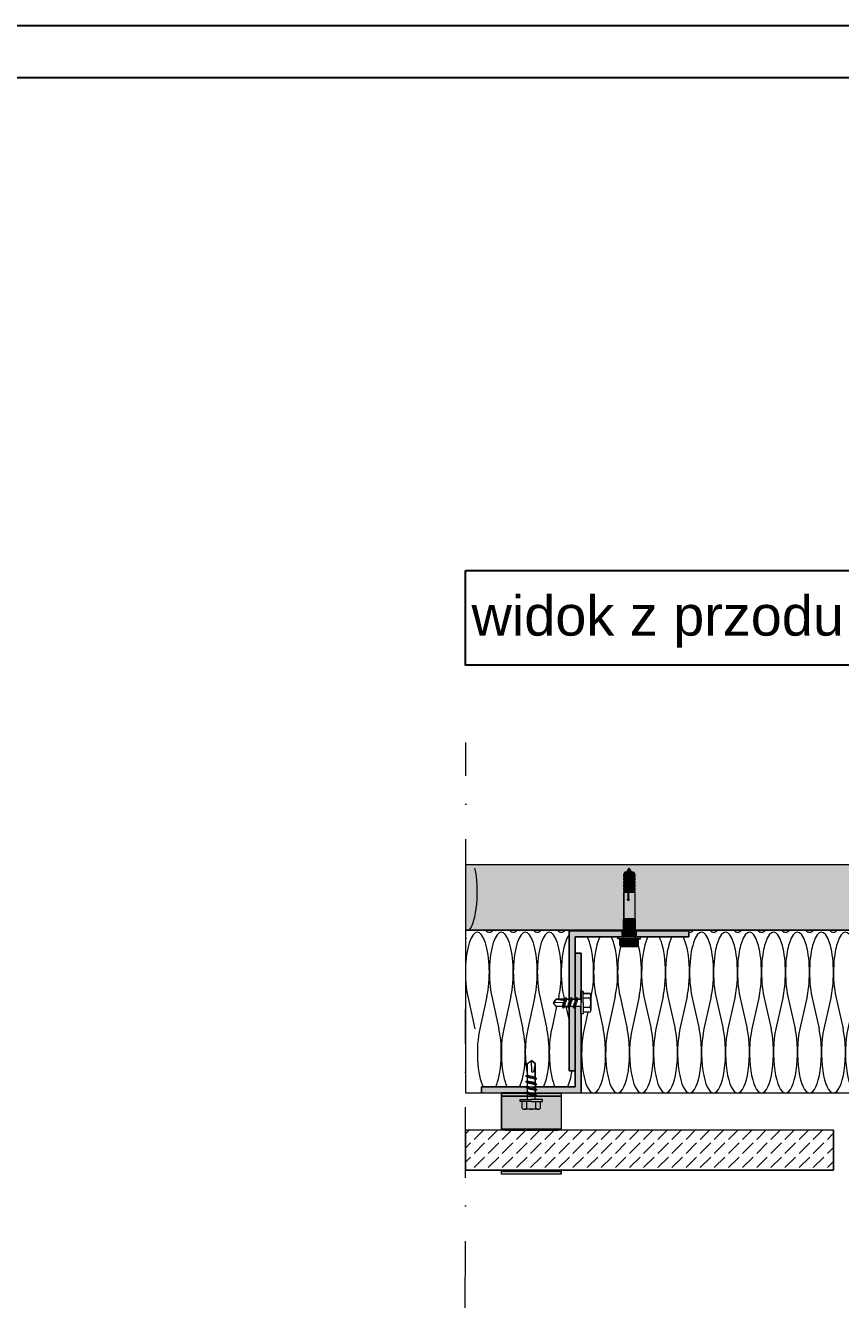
# Model space of a CAD drawing. Extents: x -106823 to -42801, y 48734 to 74234.
# Drawn here: x -74723 to -70645, y 67859 to 74234 of the extents above; entities that cross this region are included whole.
import ezdxf

# ---------------------------------------------------------------- set-up
doc = ezdxf.new("R2010")
doc.units = 0
doc.header["$MEASUREMENT"] = 0
doc.linetypes.add('Dot & Dashed', pattern=[670.277762, 352.777767, -176.388884, 0, -141.111112])
for name, color, linetype, lineweight, true_color in [('2D - Ogólne_Pen_No__2', 7, 'Continuous', 15, 0x7f7f7f), ('2D Drafting - General_Pen_No__102', 7, 'Continuous', 13, 0xcccccc), ('2D Drafting - General_Pen_No__141', 7, 'Continuous', 0, 0xe8e8e8), ('2D Drafting - General_Pen_No__2', 7, 'Continuous', 15, 0x7f7f7f), ('2D Drafting - General_Pen_No__5', 7, 'Continuous', 25, 0x40a5ff), ('2D Drafting - General_Pen_No__61', 7, 'Continuous', 20, 0x6a6a6a), ('2D Drafting - General_Pen_No__81', 7, 'Continuous', 20, 0x6a6a6a), ('Annotation - Text_Pen_No__5', 7, 'Continuous', 25, 0x40a5ff)]:
    doc.layers.add(name, color=color, linetype=linetype, lineweight=lineweight, true_color=true_color)
doc.layers.add('2D Drafting - General_Pen_No__1', color=7, linetype='Continuous', lineweight=13)
doc.layers.add('2D Drafting - General_Pen_No__121', color=255, linetype='Continuous', lineweight=0)
doc.styles.add('GENERATED_STYLE_2', font='arial.ttf')

# ---------------------------------------------------------------- blocks, each defined once
blk = doc.blocks.new('*X50')
at = {"layer": '2D Drafting - General_Pen_No__61', "linetype": 'Continuous'}
for p, q in [((-72509.9, 69374.7), (-72473.9, 69213.9)), ((-72413.9, 69374.7), (-72449.9, 69213.9)), ((-72389.9, 69374.7), (-72353.9, 69213.9)), ((-72293.9, 69374.7), (-72329.9, 69213.9)), ((-72269.9, 69374.7), (-72233.9, 69213.9)), ((-72173.9, 69374.7), (-72209.9, 69213.9)), ((-72149.9, 69374.7), (-72113.9, 69213.9)), ((-72053.9, 69374.7), (-72056.7, 69362.3)), ((-72029.9, 69374.7), (-72027.2, 69362.3)), ((-72065.1, 69325), (-72089.9, 69213.9)), ((-72018.8, 69325), (-72003.2, 69255.3))]:
    blk.add_line(p, q, dxfattribs=at)
for centre, start_param, end_param in [((-72521.9, 69897.3), 0.321071, 2.214297), ((-72461.9, 69495.3), 0.927295, 5.35589), ((-72401.9, 69897.3), 5.962115, 6.283185), ((-72341.9, 69495.3), 0.927295, 5.35589), ((-72401.9, 69897.3), 0, 0.321071), ((-72281.9, 69897.3), 5.962115, 6.283185), ((-72221.9, 69495.3), 0.927295, 5.35589), ((-72281.9, 69897.3), 0, 0.321071), ((-72161.9, 69897.3), 5.962115, 6.283185), ((-72101.9, 69495.3), 0.927295, 5.35589), ((-72161.9, 69897.3), 0, 0.321071), ((-72041.9, 69897.3), 5.962115, 6.283185), ((-71981.9, 69495.3), 3.504066, 5.35589), ((-72041.9, 69897.3), 0, 0.321071), ((-71921.9, 69897.3), 5.962115, 6.023139), ((-71921.9, 69897.3), 0.260046, 0.321071), ((-71801.9, 69897.3), 5.962115, 6.023139), ((-71801.9, 69897.3), 0.260046, 0.321071), ((-72401.9, 69093.3), 4.068888, 5.729793), ((-72401.9, 69093.3), 0.553393, 2.214297), ((-72281.9, 69093.3), 4.068888, 5.729793), ((-72281.9, 69093.3), 0.553393, 2.214297), ((-72161.9, 69093.3), 4.068888, 5.305212), ((-72161.9, 69093.3), 0.553393, 2.214297), ((-72041.9, 69093.3), 4.068888, 5.729793), ((-72041.9, 69093.3), 0.553393, 1.104937), ((-71921.9, 69093.3), 5.178248, 5.305032)]:
    blk.add_ellipse(centre, major_axis=(0, -201), ratio=0.298507, start_param=start_param, end_param=end_param, dxfattribs=at)
blk = doc.blocks.new('Fill_25')
at = {"layer": '2D Drafting - General_Pen_No__2', "linetype": 'Continuous'}
for p, q in [((-72521.9, 69706.6), (-72521.9, 68892.3)), ((-71728.1, 69706.6), (-72521.9, 69706.6)), ((-72003.2, 69692.3), (-72003.2, 69703.1)), ((-72003.2, 69703.1), (-71723.7, 69703.1)), ((-72003.2, 69362.3), (-72003.2, 69692.3)), ((-71723.7, 69703.1), (-71728.1, 69706.6)), ((-72081, 69343.7), (-72067, 69362.3)), ((-72067, 69362.3), (-72026.3, 69362.3)), ((-72026.3, 69362.3), (-72018.1, 69370.5)), ((-72018.1, 69370.5), (-72015.9, 69362.3)), ((-72015.9, 69362.3), (-72003.2, 69362.3)), ((-72067, 69325), (-72081, 69343.7)), ((-72036.3, 69325), (-72067, 69325)), ((-72032.5, 69316.8), (-72036.3, 69325)), ((-72025.9, 69325), (-72032.5, 69316.8)), ((-72008.5, 69325), (-72025.9, 69325)), ((-72004.7, 69316.8), (-72008.5, 69325)), ((-72003.2, 69318.6), (-72004.7, 69316.8)), ((-72003.2, 69003), (-72003.2, 69318.6)), ((-72210.3, 69040.2), (-72191.7, 69054.1)), ((-72191.7, 69054.1), (-72173.1, 69040.2)), ((-72218.5, 68977.8), (-72210.3, 68981.6)), ((-72210.3, 68971.2), (-72218.5, 68977.8)), ((-72210.3, 68981.6), (-72210.3, 69040.2)), ((-72173.1, 69040.2), (-72173.1, 68971.6)), ((-71971.7, 69003), (-72003.2, 69003)), ((-71971.7, 68922.3), (-71971.7, 69003)), ((-72441.7, 68892.3), (-72441.7, 68922.3)), ((-72441.7, 68922.3), (-72218.2, 68922.3)), ((-72218.5, 68950), (-72210.3, 68953.8)), ((-72210.3, 68943.4), (-72218.5, 68950)), ((-72218.2, 68922.3), (-72210.3, 68926)), ((-72210.3, 68953.8), (-72210.3, 68971.2)), ((-72210.3, 68926), (-72210.3, 68943.4)), ((-72173.1, 68971.6), (-72164.9, 68963.4)), ((-72164.9, 68963.4), (-72173.1, 68961.2)), ((-72173.1, 68961.2), (-72173.1, 68943.8)), ((-72173.1, 68943.8), (-72164.9, 68935.6)), ((-72164.9, 68935.6), (-72173.1, 68933.4)), ((-72173.1, 68933.4), (-72173.1, 68922.3)), ((-72173.1, 68922.3), (-71971.7, 68922.3)), ((-72521.9, 68892.3), (-72441.7, 68892.3))]:
    blk.add_line(p, q, dxfattribs=at)
at = {"layer": '2D Drafting - General_Pen_No__61', "linetype": 'Continuous'}
blk.add_blockref('*X50', (0, 0), dxfattribs=at)
blk = doc.blocks.new('Fill_26')
at = {"layer": '2D Drafting - General_Pen_No__1', "linetype": 'Continuous'}
for p, q in [((-72341.7, 68892.3), (-72341.7, 68891.5)), ((-72216.1, 68892.3), (-72341.7, 68892.3)), ((-72341.7, 68891.5), (-72215, 68891.5)), ((-72215, 68891.5), (-72216.1, 68892.3))]:
    blk.add_line(p, q, dxfattribs=at)
blk = doc.blocks.new('*X54')
at = {"layer": '2D Drafting - General_Pen_No__61', "linetype": 'Continuous'}
for p, q in [((-71892.1, 69374.7), (-71893.3, 69369.3)), ((-71868.1, 69374.7), (-71832.1, 69213.9)), ((-71772.1, 69374.7), (-71808.1, 69213.9)), ((-71748.1, 69374.7), (-71712.1, 69213.9)), ((-71652.1, 69374.7), (-71688.1, 69213.9)), ((-71628.1, 69374.7), (-71592.1, 69213.9)), ((-71532.1, 69374.7), (-71568.1, 69213.9)), ((-71508.1, 69374.7), (-71472.1, 69213.9)), ((-71412.1, 69374.7), (-71448.1, 69213.9)), ((-71388.1, 69374.7), (-71352.1, 69213.9)), ((-71292.1, 69374.7), (-71328.1, 69213.9)), ((-71268.1, 69374.7), (-71232.1, 69213.9)), ((-71172.1, 69374.7), (-71208.1, 69213.9)), ((-71148.1, 69374.7), (-71112.1, 69213.9)), ((-71052.1, 69374.7), (-71088.1, 69213.9)), ((-71028.1, 69374.7), (-70992.1, 69213.9)), ((-70932.1, 69374.7), (-70968.1, 69213.9)), ((-70908.1, 69374.7), (-70872.1, 69213.9)), ((-70812.1, 69374.7), (-70848.1, 69213.9)), ((-70788.1, 69374.7), (-70752.1, 69213.9)), ((-70692.1, 69374.7), (-70728.1, 69213.9)), ((-70668.1, 69374.7), (-70632.1, 69213.9)), ((-70572.1, 69374.7), (-70608.1, 69213.9)), ((-70548.1, 69374.7), (-70512.1, 69213.9)), ((-70452.1, 69374.7), (-70488.1, 69213.9)), ((-70428.1, 69374.7), (-70392.1, 69213.9)), ((-70332.1, 69374.7), (-70368.1, 69213.9)), ((-70308.1, 69374.7), (-70272.1, 69213.9)), ((-70212.1, 69374.7), (-70248.1, 69213.9)), ((-70188.1, 69374.7), (-70152.1, 69213.9)), ((-70092.1, 69374.7), (-70128.1, 69213.9)), ((-70068.1, 69374.7), (-70032.1, 69213.9)), ((-69972.1, 69374.7), (-70008.1, 69213.9)), ((-69948.1, 69374.7), (-69912.1, 69213.9)), ((-69852.1, 69374.7), (-69888.1, 69213.9)), ((-69828.1, 69374.7), (-69792.1, 69213.9)), ((-69732.1, 69374.7), (-69768.1, 69213.9)), ((-69708.1, 69374.7), (-69672.1, 69213.9)), ((-69612.1, 69374.7), (-69648.1, 69213.9)), ((-69588.1, 69374.7), (-69552.1, 69213.9)), ((-69492.1, 69374.7), (-69528.1, 69213.9)), ((-69468.1, 69374.7), (-69432.1, 69213.9)), ((-71909.4, 69297.4), (-71928.1, 69213.9)), ((-69391.6, 69287.7), (-69408.1, 69213.9))]:
    blk.add_line(p, q, dxfattribs=at)
for centre, start_param, end_param in [((-71340.1, 69495.3), 4.068888, 8.497483), ((-71400.1, 69897.3), 3.090115, 3.141593), ((-71400.1, 69897.3), 3.141593, 3.462663), ((-71280.1, 69897.3), 2.820522, 3.141593), ((-71220.1, 69495.3), 4.068888, 8.497483), ((-71280.1, 69897.3), 3.141593, 3.462663), ((-71160.1, 69897.3), 2.820522, 3.141593), ((-71100.1, 69495.3), 4.068888, 8.497483), ((-71160.1, 69897.3), 3.141593, 3.462663), ((-71040.1, 69897.3), 2.820522, 3.141593), ((-70980.1, 69495.3), 4.068888, 8.497483), ((-71040.1, 69897.3), 3.141593, 3.462663), ((-70920.1, 69897.3), 2.820522, 3.141593), ((-70860.1, 69495.3), 4.068888, 8.497483), ((-70920.1, 69897.3), 3.141593, 3.462663), ((-70800.1, 69897.3), 2.820522, 3.141593), ((-70740.1, 69495.3), 4.068888, 8.497483), ((-70800.1, 69897.3), 3.141593, 3.462663), ((-70680.1, 69897.3), 2.820522, 3.141593), ((-70620.1, 69495.3), 4.068888, 8.497483), ((-70680.1, 69897.3), 3.141593, 3.462663), ((-70560.1, 69897.3), 2.820522, 3.141593), ((-70500.1, 69495.3), 4.068888, 8.497483), ((-70560.1, 69897.3), 3.141593, 3.462663), ((-70440.1, 69897.3), 2.820522, 3.141593), ((-70380.1, 69495.3), 4.068888, 8.497483), ((-70440.1, 69897.3), 3.141593, 3.462663), ((-70320.1, 69897.3), 2.820522, 3.141593), ((-70260.1, 69495.3), 4.068888, 8.497483), ((-70320.1, 69897.3), 3.141593, 3.462663), ((-70200.1, 69897.3), 2.820522, 3.141593), ((-70140.1, 69495.3), 4.068888, 8.497483), ((-70200.1, 69897.3), 3.141593, 3.462663), ((-70080.1, 69897.3), 2.820522, 3.141593), ((-70020.1, 69495.3), 4.068888, 8.497483), ((-70080.1, 69897.3), 3.141593, 3.462663), ((-69960.1, 69897.3), 2.820522, 3.141593), ((-69960.1, 69897.3), 3.141593, 3.462663), ((-71940.1, 69495.3), 0.485657, 0.554284), ((-71940.1, 69495.3), 4.068888, 5.797528), ((-71820.1, 69495.3), 0.485657, 2.214297), ((-71820.1, 69495.3), 4.068888, 5.797528), ((-71700.1, 69495.3), 0.485657, 2.214297), ((-71700.1, 69495.3), 4.068888, 5.797528), ((-71580.1, 69495.3), 0.485657, 2.214297), ((-71580.1, 69495.3), 4.068888, 5.797528), ((-71460.1, 69495.3), 0.485657, 2.214297), ((-71460.1, 69495.3), 4.068888, 5.797528), ((-69900.1, 69495.3), 0.455257, 2.214297), ((-69900.1, 69495.3), 4.068888, 5.797528), ((-69780.1, 69495.3), 0.485657, 2.214297), ((-69780.1, 69495.3), 4.068888, 5.797528), ((-69660.1, 69495.3), 0.485657, 2.214297), ((-69660.1, 69495.3), 4.068888, 5.797528), ((-69540.1, 69495.3), 0.485657, 2.214297), ((-69540.1, 69495.3), 4.068888, 5.797528), ((-69420.1, 69495.3), 0.485657, 2.214297), ((-69420.1, 69495.3), 5.215995, 5.797528), ((-71880.1, 69093.3), 0.927295, 3.141593), ((-71880.1, 69093.3), 3.141593, 5.35589), ((-71760.1, 69093.3), 0.927295, 3.141593), ((-71760.1, 69093.3), 3.141593, 5.35589), ((-71640.1, 69093.3), 0.927295, 3.141593), ((-71640.1, 69093.3), 3.141593, 5.35589), ((-71520.1, 69093.3), 0.927295, 3.141593), ((-71520.1, 69093.3), 3.141593, 5.35589), ((-71400.1, 69093.3), 0.927295, 3.141593), ((-71400.1, 69093.3), 3.141593, 5.35589), ((-71280.1, 69093.3), 0.927295, 3.141593), ((-71280.1, 69093.3), 3.141593, 5.35589), ((-71160.1, 69093.3), 0.927295, 3.141593), ((-71160.1, 69093.3), 3.141593, 5.35589), ((-71040.1, 69093.3), 0.927295, 3.141593), ((-71040.1, 69093.3), 3.141593, 5.35589), ((-70920.1, 69093.3), 0.927295, 3.141593), ((-70920.1, 69093.3), 3.141593, 5.35589), ((-70800.1, 69093.3), 0.927295, 3.141593), ((-70800.1, 69093.3), 3.141593, 5.35589), ((-70680.1, 69093.3), 0.927295, 3.141593), ((-70680.1, 69093.3), 3.141593, 5.35589), ((-70560.1, 69093.3), 0.927295, 3.141593), ((-70560.1, 69093.3), 3.141593, 5.35589), ((-70440.1, 69093.3), 0.927295, 3.141593), ((-70440.1, 69093.3), 3.141593, 5.35589), ((-70320.1, 69093.3), 0.927295, 3.141593), ((-70320.1, 69093.3), 3.141593, 5.35589), ((-70200.1, 69093.3), 0.927295, 3.141593), ((-70200.1, 69093.3), 3.141593, 5.35589), ((-70080.1, 69093.3), 0.927295, 3.141593), ((-70080.1, 69093.3), 3.141593, 5.35589), ((-69960.1, 69093.3), 0.927295, 3.141593), ((-69960.1, 69093.3), 3.141593, 5.35589), ((-69840.1, 69093.3), 0.927295, 3.141593), ((-69840.1, 69093.3), 3.141593, 5.35589), ((-69720.1, 69093.3), 0.927295, 3.141593), ((-69720.1, 69093.3), 3.141593, 5.35589), ((-69600.1, 69093.3), 0.927295, 3.141593), ((-69600.1, 69093.3), 3.141593, 5.35589), ((-69480.1, 69093.3), 0.927295, 3.141593), ((-69480.1, 69093.3), 3.141593, 5.35589), ((-69360.1, 69093.3), 0.927295, 2.648145), ((-72000.1, 69093.3), 4.482385, 4.942393)]:
    blk.add_ellipse(centre, major_axis=(0, 201), ratio=0.298507, start_param=start_param, end_param=end_param, dxfattribs=at)
blk = doc.blocks.new('Fill_27')
at = {"layer": '2D Drafting - General_Pen_No__2', "linetype": 'Continuous'}
for p, q in [((-70669.1, 69706.6), (-71409.6, 69706.6)), ((-71409.6, 69706.6), (-71409, 69703.1)), ((-71409, 69703.1), (-71403.2, 69703.1)), ((-71403.2, 69703.1), (-71403.2, 69673.1)), ((-69920.6, 69706.6), (-70670.1, 69706.6)), ((-70670.1, 69706.6), (-70669.1, 69706.6)), ((-69927, 69673.1), (-69920.6, 69706.6)), ((-71971.7, 69673.1), (-71971.7, 69592.3)), ((-71839.8, 69673.1), (-71971.7, 69673.1)), ((-71720.8, 69673.1), (-71839.8, 69673.1)), ((-71685.6, 69673.1), (-71720.8, 69673.1)), ((-71575.3, 69673.1), (-71685.6, 69673.1)), ((-71403.2, 69673.1), (-71575.3, 69673.1)), ((-69732.3, 69673.1), (-69927, 69673.1)), ((-69683, 69673.1), (-69732.3, 69673.1)), ((-69571.1, 69673.1), (-69683, 69673.1)), ((-69505.1, 69673.1), (-69571.1, 69673.1)), ((-69358.5, 69673.1), (-69505.1, 69673.1)), ((-69358.5, 69592.3), (-69358.5, 69673.1)), ((-71971.7, 69592.3), (-71941.7, 69592.3)), ((-71941.7, 69592.3), (-71941.7, 69399.6)), ((-69388.5, 69399.6), (-69388.5, 69592.3)), ((-69388.5, 69592.3), (-69358.5, 69592.3)), ((-71941.7, 69399.6), (-71932.4, 69399.6)), ((-71932.4, 69399.6), (-71932.4, 69389.9)), ((-71932.4, 69389.9), (-71898.2, 69389.9)), ((-71893.3, 69378.2), (-71893.3, 69309.1)), ((-69429.9, 69297.4), (-69429.9, 69389.9)), ((-69429.9, 69389.9), (-69395.7, 69389.9)), ((-69395.7, 69389.9), (-69395.7, 69399.6)), ((-69395.7, 69399.6), (-69388.5, 69399.6)), ((-71898.2, 69297.4), (-71932.4, 69297.4)), ((-71932.4, 69297.4), (-71932.4, 69287.7)), ((-69395.7, 69297.4), (-69429.9, 69297.4)), ((-69395.7, 69287.7), (-69395.7, 69297.4)), ((-71932.4, 69287.7), (-71941.7, 69287.7)), ((-71941.7, 69287.7), (-71941.7, 68892.3)), ((-69388.5, 69287.7), (-69395.7, 69287.7)), ((-69388.5, 68892.3), (-69388.5, 69287.7)), ((-71941.7, 68892.3), (-70670.1, 68892.3)), ((-70670.1, 68892.3), (-69388.5, 68892.3))]:
    blk.add_line(p, q, dxfattribs=at)
for centre, start, end in [((-71909.6, 69378.2), 0, 45.52195), ((-71909.6, 69309.1), 314.47805, 0)]:
    blk.add_arc(centre, 16.3, start, end, dxfattribs=at)
at = {"layer": '2D Drafting - General_Pen_No__61', "linetype": 'Continuous'}
blk.add_blockref('*X54', (0, 0), dxfattribs=at)

msp = doc.modelspace()

# ---------------------------------------------------------------- hatches: boundary and pattern name
at = {"layer": '2D Drafting - General_Pen_No__102', "linetype": 'Continuous'}
for points in [[(-72041.7, 68876.49), (-72341.7, 68876.49), (-72341.7, 68891.49), (-72041.7, 68891.49)], [(-72341.7, 68711.49), (-72341.7, 68876.49), (-72041.7, 68876.49), (-72041.7, 68711.49)], [(-72041.7, 68711.49), (-72041.7, 68706.58), (-72341.7, 68706.58), (-72341.7, 68711.49)], [(-72341.7, 68501.49), (-72341.7, 68506.58), (-72041.7, 68506.58), (-72041.7, 68501.49)], [(-72341.7, 68486.49), (-72341.7, 68501.49), (-72041.7, 68501.49), (-72041.7, 68486.49)]]:
    msp.add_hatch(color=256, dxfattribs=at).paths.add_polyline_path(points, flags=0)
at = {"layer": '2D Drafting - General_Pen_No__121', "linetype": 'Continuous'}
for points in [[(-71706.58, 69998.93), (-71713.73, 69986.55), (-71729.64, 69986.55), (-71722.49, 69998.93)], [(-71703.21, 70017.66), (-71692.4, 69998.93), (-71714.02, 69998.93)], [(-71703.62, 69998.93), (-71710.77, 69986.55), (-71713.73, 69986.55), (-71706.58, 69998.93)], [(-71680.43, 69998.93), (-71673.29, 69986.55), (-71710.77, 69986.55), (-71703.62, 69998.93)], [(-71713.73, 69976.2), (-71729.64, 69976.2), (-71729.64, 69986.55), (-71713.73, 69986.55)], [(-71726.68, 69976.2), (-71713.73, 69976.2), (-71707.98, 69968.76), (-71729.64, 69968.76), (-71726.68, 69972.5)], [(-71729.64, 69968.76), (-71707.98, 69968.76), (-71707.98, 69958.4), (-71729.64, 69958.4)], [(-71726.68, 69958.4), (-71707.98, 69958.4), (-71713.73, 69950.96), (-71729.64, 69950.96), (-71726.68, 69954.7)], [(-71729.64, 69950.96), (-71713.73, 69950.96), (-71713.73, 69940.61), (-71729.64, 69940.61)], [(-71707.98, 69933.16), (-71729.64, 69933.16), (-71726.68, 69936.91), (-71726.68, 69940.61), (-71713.73, 69940.61)], [(-71713.73, 69976.2), (-71713.73, 69986.55), (-71710.77, 69986.55), (-71710.77, 69976.2)], [(-71707.98, 69968.76), (-71713.73, 69976.2), (-71710.77, 69976.2), (-71705.03, 69968.76)], [(-71705.03, 69958.4), (-71710.77, 69950.96), (-71713.73, 69950.96), (-71707.98, 69958.4)], [(-71710.77, 69950.96), (-71710.77, 69940.61), (-71713.73, 69940.61), (-71713.73, 69950.96)], [(-71710.77, 69940.61), (-71705.03, 69933.16), (-71707.98, 69933.16), (-71713.73, 69940.61)], [(-71673.29, 69976.2), (-71710.77, 69976.2), (-71710.77, 69986.55), (-71673.29, 69986.55)], [(-71676.25, 69976.2), (-71676.25, 69972.5), (-71673.29, 69968.76), (-71705.03, 69968.76), (-71710.77, 69976.2)], [(-71676.25, 69958.4), (-71676.25, 69954.7), (-71673.29, 69950.96), (-71710.77, 69950.96), (-71705.03, 69958.4)], [(-71673.29, 69950.96), (-71673.29, 69940.61), (-71710.77, 69940.61), (-71710.77, 69950.96)], [(-71676.25, 69940.61), (-71676.25, 69936.91), (-71673.29, 69933.16), (-71705.03, 69933.16), (-71710.77, 69940.61)], [(-71707.98, 69958.4), (-71707.98, 69968.76), (-71705.03, 69968.76), (-71705.03, 69958.4)], [(-71673.29, 69968.76), (-71673.29, 69958.4), (-71705.03, 69958.4), (-71705.03, 69968.76)], [(-71729.64, 69933.16), (-71707.98, 69933.16), (-71707.98, 69922.81), (-71729.64, 69922.81)], [(-71726.68, 69922.81), (-71707.98, 69922.81), (-71713.73, 69915.37), (-71729.64, 69915.37), (-71726.68, 69919.11)], [(-71729.64, 69915.37), (-71713.73, 69915.37), (-71713.73, 69905.01), (-71729.64, 69905.01)], [(-71726.68, 69905.01), (-71713.73, 69905.01), (-71707.98, 69897.57), (-71729.64, 69897.57), (-71726.68, 69901.31)], [(-71673.29, 69763.15), (-71729.64, 69763.15), (-71729.64, 69897.57), (-71707.98, 69897.57), (-71707.98, 69864.26, 5.4750432), (-71705.03, 69864.26), (-71705.03, 69897.57), (-71673.29, 69897.57)], [(-71705.03, 69922.81), (-71710.77, 69915.37), (-71713.73, 69915.37), (-71707.98, 69922.81)], [(-71713.73, 69905.01), (-71713.73, 69915.37), (-71710.77, 69915.37), (-71710.77, 69905.01)], [(-71707.98, 69897.57), (-71713.73, 69905.01), (-71710.77, 69905.01), (-71705.03, 69897.57)], [(-71676.25, 69922.81), (-71676.25, 69919.11), (-71673.29, 69915.37), (-71710.77, 69915.37), (-71705.03, 69922.81)], [(-71673.29, 69905.01), (-71710.77, 69905.01), (-71710.77, 69915.37), (-71673.29, 69915.37)], [(-71676.25, 69905.01), (-71676.25, 69901.31), (-71673.29, 69897.57), (-71705.03, 69897.57), (-71710.77, 69905.01)], [(-71705.03, 69897.57), (-71705.03, 69864.26, -5.4750432), (-71707.98, 69864.26), (-71707.98, 69897.57)], [(-71707.98, 69922.81), (-71707.98, 69933.16), (-71705.03, 69933.16), (-71705.03, 69922.81)], [(-71673.29, 69922.81), (-71705.03, 69922.81), (-71705.03, 69933.16), (-71673.29, 69933.16)], [(-71672.04, 69761.91), (-71730.89, 69761.91), (-71729.64, 69763.15), (-71673.29, 69763.15)], [(-71672.04, 69712.16), (-71730.89, 69712.16), (-71730.89, 69761.91), (-71672.04, 69761.91)], [(-71666.73, 69706.58), (-71736.3, 69706.58), (-71736.3, 69706.75), (-71730.89, 69712.16), (-71672.14, 69712.16), (-71666.73, 69706.75)], [(-71666.63, 69673.06), (-71703.31, 69673.06), (-71736.3, 69673.06), (-71736.3, 69703.06), (-71700.38, 69703.06), (-71666.63, 69703.06)], [(-71666.63, 69703.06), (-71666.63, 69673.06), (-71703.31, 69673.06), (-71736.3, 69673.06), (-71736.3, 69703.06), (-71699.43, 69703.06)], [(-71666.73, 69703.06), (-71699.43, 69703.06), (-71723.78, 69703.06), (-71728.15, 69706.58), (-71666.73, 69706.58)], [(-71703.31, 69673.06), (-71647.39, 69673.06), (-71647.39, 69663.74), (-71703.31, 69663.74), (-71759.22, 69663.74), (-71759.22, 69673.06)], [(-71726.22, 69663.74), (-71726.22, 69629.57, -0.4195601), (-71749.52, 69629.57), (-71749.52, 69663.74)], [(-71703.31, 69625.3, 0.092424), (-71680.39, 69629.57, 0.201281), (-71668.74, 69624.68), (-71737.87, 69624.68, 0.201281), (-71726.22, 69629.57, 0.092424)], [(-71680.39, 69663.74), (-71680.39, 69629.57, -0.092424), (-71703.31, 69625.3, -0.092424), (-71726.22, 69629.57), (-71726.22, 69663.74), (-71703.31, 69663.74)], [(-71657.09, 69663.74), (-71657.09, 69629.57, -0.4195601), (-71680.39, 69629.57), (-71680.39, 69663.74)]]:
    msp.add_hatch(color=256, dxfattribs=at).paths.add_polyline_path(points, flags=0)
at = {"layer": '2D Drafting - General_Pen_No__141', "linetype": 'Continuous'}
for points in [[(-71971.7, 69673.06), (-71757.38, 69673.06), (-71738.14, 69673.06), (-71738.14, 69703.06), (-72003.21, 69703.06), (-72003.21, 69692.3), (-72003.21, 69362.29), (-71998.47, 69362.29), (-71990.27, 69370.49), (-71988.08, 69362.29), (-71971.7, 69362.29)], [(-71668.47, 69673.06), (-71403.21, 69673.06), (-71403.21, 69703.06), (-71533.21, 69703.06), (-71668.47, 69703.06)], [(-71941.7, 69592.3), (-71971.7, 69592.3), (-71971.7, 69363.39), (-71964.59, 69370.49), (-71962.4, 69362.29), (-71943.86, 69362.29), (-71943.86, 69399.57), (-71941.7, 69399.57)], [(-71971.7, 68922.3), (-72173.06, 68922.3), (-72173.06, 68915.96), (-72164.86, 68907.76), (-72173.06, 68905.56), (-72173.06, 68892.3), (-71941.7, 68892.3), (-71941.7, 69287.73), (-71943.86, 69287.73), (-71943.86, 69325.01), (-71971.7, 69325.01)], [(-72003.21, 69321.3), (-72003.21, 69003.02), (-71971.7, 69003.02), (-71971.7, 69325.01), (-71972.39, 69325.01), (-71978.98, 69316.81), (-71982.78, 69325.01), (-72000.23, 69325.01)], [(-72218.2, 68922.3), (-72441.7, 68922.3), (-72441.7, 68892.3), (-72216.05, 68892.3), (-72218.54, 68894.3), (-72210.34, 68898.11), (-72210.34, 68915.55), (-72218.54, 68922.15)]]:
    msp.add_hatch(color=256, dxfattribs=at).paths.add_polyline_path(points, flags=0)
at = {"layer": '2D Drafting - General_Pen_No__81', "linetype": 'Continuous'}
h = msp.add_hatch(dxfattribs=at)
h.set_pattern_fill('Solid___Dashed', color=256, style=0, pattern_type=2)
h.set_pattern_definition([(45, (0, 0), (-70.71068, 70.71068), []), (45, (-35.36, 35.36), (-70.71068, 70.71068), [75, -25])])
h.paths.add_polyline_path([(-72521.93, 70033.7), (-72521.93, 69706.58), (-57907.45, 69706.58), (-57852.14, 69706.58), (-57814.86, 69706.58), (-57744.53, 69706.58), (-57632.51, 69706.58), (-57589.7, 69706.58), (-57316.82, 69706.58), (-55482.21, 69706.58), (-55482.21, 70033.7)], flags=0)
h = msp.add_hatch(dxfattribs=at)
h.set_pattern_fill('Beton', color=256, style=0, pattern_type=2)
h.set_pattern_definition([(45, (0, 0), (-70.71068, 70.71068), [75, -25]), (45, (7e-15, 70.71), (-70.71068, 70.71068), [75, -25])])
h.paths.add_polyline_path([(-70680.12, 68506.58), (-70680.12, 68706.58), (-72521.93, 68706.58), (-72521.93, 68506.58)], flags=0)
msp.add_hatch(color=256, dxfattribs=at).paths.add_polyline_path([(-72057.71, 68706.58), (-72057.71, 68711.49), (-72322.93, 68711.49), (-72322.93, 68706.58)], flags=0)
msp.add_hatch(color=256, dxfattribs=at).paths.add_polyline_path([(-72057.71, 68706.58), (-72057.71, 68711.49), (-72322.93, 68711.49), (-72322.93, 68706.58)], flags=0)

# ---------------------------------------------------------------- linework, layer by layer
at = {"layer": '2D - Ogólne_Pen_No__2', "linetype": 'Continuous'}
for p, q in [((-71722.49, 69998.93), (-71729.64, 69986.55)), ((-71722.49, 69998.93), (-71680.43, 69998.93)), ((-71714.02, 69998.93), (-71703.21, 70017.66)), ((-71706.58, 69998.93), (-71713.73, 69986.55)), ((-71703.62, 69998.93), (-71710.77, 69986.55)), ((-71692.4, 69998.93), (-71703.21, 70017.66)), ((-71680.43, 69998.93), (-71673.29, 69986.55)), ((-71729.64, 69986.55), (-71673.29, 69986.55)), ((-71729.64, 69986.55), (-71729.64, 69976.2)), ((-71729.64, 69976.2), (-71673.29, 69976.2)), ((-71726.68, 69972.5), (-71729.64, 69968.76)), ((-71729.64, 69968.76), (-71673.29, 69968.76)), ((-71729.64, 69968.76), (-71729.64, 69958.4)), ((-71729.64, 69958.4), (-71673.29, 69958.4)), ((-71729.64, 69958.4), (-71726.68, 69958.4)), ((-71726.68, 69954.7), (-71729.64, 69950.96)), ((-71729.64, 69950.96), (-71673.29, 69950.96)), ((-71729.64, 69950.96), (-71729.64, 69940.61)), ((-71729.64, 69940.61), (-71673.29, 69940.61)), ((-71729.64, 69940.61), (-71726.68, 69940.61)), ((-71726.68, 69936.91), (-71729.64, 69933.16)), ((-71726.68, 69976.2), (-71726.68, 69972.5)), ((-71726.68, 69958.4), (-71726.68, 69954.7)), ((-71726.68, 69940.61), (-71726.68, 69936.91)), ((-71713.73, 69986.55), (-71713.73, 69976.2)), ((-71713.73, 69976.2), (-71707.98, 69968.76)), ((-71707.98, 69958.4), (-71713.73, 69950.96)), ((-71713.73, 69950.96), (-71713.73, 69940.61)), ((-71713.73, 69940.61), (-71707.98, 69933.16)), ((-71710.77, 69986.55), (-71710.77, 69976.2)), ((-71710.77, 69976.2), (-71705.03, 69968.76)), ((-71705.03, 69958.4), (-71710.77, 69950.96)), ((-71710.77, 69950.96), (-71710.77, 69940.61)), ((-71710.77, 69940.61), (-71705.03, 69933.16)), ((-71707.98, 69968.76), (-71707.98, 69958.4)), ((-71705.03, 69968.76), (-71705.03, 69958.4)), ((-71676.25, 69976.2), (-71676.25, 69972.5)), ((-71676.25, 69972.5), (-71673.29, 69968.76)), ((-71673.29, 69958.4), (-71676.25, 69958.4)), ((-71676.25, 69958.4), (-71676.25, 69954.7)), ((-71676.25, 69954.7), (-71673.29, 69950.96)), ((-71673.29, 69940.61), (-71676.25, 69940.61)), ((-71676.25, 69940.61), (-71676.25, 69936.91)), ((-71676.25, 69936.91), (-71673.29, 69933.16)), ((-71673.29, 69986.55), (-71673.29, 69976.2)), ((-71673.29, 69968.76), (-71673.29, 69958.4)), ((-71673.29, 69950.96), (-71673.29, 69940.61)), ((-71729.64, 69933.16), (-71673.29, 69933.16)), ((-71729.64, 69933.16), (-71729.64, 69922.81)), ((-71729.64, 69922.81), (-71673.29, 69922.81)), ((-71729.64, 69922.81), (-71726.68, 69922.81)), ((-71726.68, 69919.11), (-71729.64, 69915.37)), ((-71729.64, 69915.37), (-71673.29, 69915.37)), ((-71729.64, 69915.37), (-71729.64, 69905.01)), ((-71729.64, 69905.01), (-71673.29, 69905.01)), ((-71729.64, 69905.01), (-71726.68, 69905.01)), ((-71726.68, 69901.31), (-71729.64, 69897.57)), ((-71729.64, 69897.57), (-71673.29, 69897.57)), ((-71729.64, 69897.57), (-71729.64, 69763.15)), ((-71726.68, 69922.81), (-71726.68, 69919.11)), ((-71726.68, 69905.01), (-71726.68, 69901.31)), ((-71707.98, 69922.81), (-71713.73, 69915.37)), ((-71713.73, 69915.37), (-71713.73, 69905.01)), ((-71713.73, 69905.01), (-71707.98, 69897.57)), ((-71705.03, 69922.81), (-71710.77, 69915.37)), ((-71710.77, 69915.37), (-71710.77, 69905.01)), ((-71710.77, 69905.01), (-71705.03, 69897.57)), ((-71707.98, 69933.16), (-71707.98, 69922.81)), ((-71707.98, 69897.57), (-71707.98, 69864.26)), ((-71705.03, 69933.16), (-71705.03, 69922.81)), ((-71705.03, 69897.57), (-71705.03, 69864.26)), ((-71673.29, 69922.81), (-71676.25, 69922.81)), ((-71676.25, 69922.81), (-71676.25, 69919.11)), ((-71676.25, 69919.11), (-71673.29, 69915.37)), ((-71673.29, 69905.01), (-71676.25, 69905.01)), ((-71676.25, 69905.01), (-71676.25, 69901.31)), ((-71676.25, 69901.31), (-71673.29, 69897.57)), ((-71673.29, 69933.16), (-71673.29, 69922.81)), ((-71673.29, 69915.37), (-71673.29, 69905.01)), ((-71673.29, 69897.57), (-71673.29, 69763.15)), ((-71729.64, 69763.15), (-71730.89, 69761.91)), ((-71730.89, 69761.91), (-71672.04, 69761.91)), ((-71730.89, 69761.91), (-71730.89, 69712.16)), ((-71673.29, 69763.15), (-71729.64, 69763.15)), ((-71673.29, 69763.15), (-71672.04, 69761.91)), ((-71672.04, 69761.91), (-71672.04, 69712.16)), ((-71730.89, 69712.16), (-71736.3, 69706.75)), ((-71736.3, 69706.75), (-71736.3, 69703.06)), ((-71736.3, 69703.06), (-71699.43, 69703.06)), ((-71730.89, 69712.16), (-71672.04, 69712.16)), ((-71666.63, 69703.06), (-71700.38, 69703.06)), ((-71672.04, 69712.16), (-71666.63, 69706.75)), ((-71666.63, 69706.75), (-71666.63, 69703.06))]:
    msp.add_line(p, q, dxfattribs=at)
msp.add_arc((-71706.51, 69860.35), 4.18, 110.701612, 69.298388, dxfattribs=at)
at = {"layer": '2D Drafting - General_Pen_No__2', "linetype": 'Dot & Dashed'}
msp.add_line((-72539.01, 52379.01), (-72518.98, 70645.34), dxfattribs=at)
at = {"layer": '2D Drafting - General_Pen_No__2', "linetype": 'Continuous'}
for p, q in [((-58636.96, 70033.7), (-72521.93, 70033.7)), ((-70670.12, 70033.7), (-72521.93, 70033.7)), ((-72521.93, 69706.58), (-55482.21, 69706.58)), ((-70651.11, 69706.58), (-72521.93, 69706.58)), ((-72003.21, 69703.06), (-71403.21, 69703.06)), ((-72003.21, 69703.06), (-72003.21, 69692.3)), ((-71533.21, 69703.06), (-72003.21, 69703.06)), ((-72003.21, 69003.02), (-72003.21, 69692.3)), ((-71738.14, 69673.06), (-71738.14, 69703.06)), ((-71668.47, 69673.06), (-71668.47, 69703.06)), ((-71403.21, 69673.06), (-71403.21, 69703.06)), ((-71971.7, 69003.02), (-71971.7, 69673.06)), ((-71403.21, 69673.06), (-71971.7, 69673.06)), ((-71757.38, 69673.06), (-71701.46, 69673.06)), ((-71757.38, 69663.74), (-71757.38, 69673.06)), ((-71701.46, 69663.74), (-71757.38, 69663.74)), ((-71747.68, 69629.57), (-71747.68, 69663.74)), ((-71736.03, 69624.68), (-71666.9, 69624.68)), ((-71724.38, 69629.57), (-71724.38, 69663.74)), ((-71645.54, 69673.06), (-71701.46, 69673.06)), ((-71701.46, 69663.74), (-71645.54, 69663.74)), ((-71678.55, 69629.57), (-71678.55, 69663.74)), ((-71655.25, 69629.57), (-71655.25, 69663.74)), ((-71645.54, 69663.74), (-71645.54, 69673.06)), ((-71971.7, 68922.3), (-71971.7, 69592.3)), ((-71941.7, 69592.3), (-71971.7, 69592.3)), ((-71941.7, 68892.3), (-71941.7, 69592.3)), ((-72066.98, 69362.29), (-72080.96, 69343.65)), ((-71998.47, 69362.29), (-72066.98, 69362.29)), ((-72066.98, 69362.29), (-72024.93, 69354.29)), ((-72026.31, 69362.29), (-72031.31, 69343.65)), ((-72018.11, 69370.49), (-72026.31, 69362.29)), ((-72026.31, 69362.29), (-71988.08, 69362.29)), ((-72018.11, 69370.49), (-72025.31, 69343.65)), ((-72015.92, 69362.29), (-72020.91, 69343.65)), ((-72015.92, 69362.29), (-72018.11, 69370.49)), ((-71998.47, 69362.29), (-72015.92, 69362.29)), ((-71998.47, 69362.29), (-72003.47, 69343.65)), ((-71998.47, 69362.29), (-72003.47, 69343.65)), ((-71990.27, 69370.49), (-71998.47, 69362.29)), ((-71990.27, 69370.49), (-71998.47, 69362.29)), ((-71990.27, 69370.49), (-71997.46, 69343.65)), ((-71990.27, 69370.49), (-71997.46, 69343.65)), ((-71988.08, 69362.29), (-71993.07, 69343.65)), ((-71988.08, 69362.29), (-71993.07, 69343.65)), ((-71988.08, 69362.29), (-71990.27, 69370.49)), ((-71988.08, 69362.29), (-71990.27, 69370.49)), ((-71970.63, 69362.29), (-71988.08, 69362.29)), ((-71970.63, 69362.29), (-71975.63, 69343.65)), ((-71962.43, 69370.49), (-71970.63, 69362.29)), ((-71962.43, 69370.49), (-71969.62, 69343.65)), ((-71960.23, 69362.29), (-71965.23, 69343.65)), ((-71960.23, 69362.29), (-71962.43, 69370.49)), ((-71941.7, 69362.29), (-71960.23, 69362.29)), ((-71941.7, 69399.57), (-71941.7, 69343.65)), ((-71932.38, 69399.57), (-71941.7, 69399.57)), ((-71932.38, 69343.65), (-71932.38, 69399.57)), ((-71898.21, 69389.86), (-71932.38, 69389.86)), ((-71898.21, 69366.56), (-71932.38, 69366.56)), ((-71893.32, 69378.21), (-71893.32, 69309.09)), ((-72026.01, 69345.39), (-72080.96, 69343.65)), ((-72066.98, 69325.01), (-72080.96, 69343.65)), ((-72008.46, 69325.01), (-72066.98, 69325.01)), ((-72036.3, 69325.01), (-72031.31, 69343.65)), ((-72036.3, 69325.01), (-72032.5, 69316.81)), ((-72036.3, 69325.01), (-71998.06, 69325.01)), ((-72032.5, 69316.81), (-72025.31, 69343.65)), ((-72032.5, 69316.81), (-72025.91, 69325.01)), ((-72021.15, 69348.08), (-72026.01, 69345.39)), ((-72025.91, 69325.01), (-72020.91, 69343.65)), ((-72008.46, 69325.01), (-72025.91, 69325.01)), ((-72024.93, 69354.29), (-72021.15, 69348.08)), ((-72008.46, 69325.01), (-72003.47, 69343.65)), ((-72008.46, 69325.01), (-72003.47, 69343.65)), ((-72008.46, 69325.01), (-72004.66, 69316.81)), ((-72008.46, 69325.01), (-72004.66, 69316.81)), ((-72004.66, 69316.81), (-71997.46, 69343.65)), ((-72004.66, 69316.81), (-71997.46, 69343.65)), ((-72004.66, 69316.81), (-71998.06, 69325.01)), ((-72004.66, 69316.81), (-71998.06, 69325.01)), ((-71998.06, 69325.01), (-71993.07, 69343.65)), ((-71998.06, 69325.01), (-71993.07, 69343.65)), ((-71980.62, 69325.01), (-71998.06, 69325.01)), ((-71980.62, 69325.01), (-71975.63, 69343.65)), ((-71980.62, 69325.01), (-71976.81, 69316.81)), ((-71976.81, 69316.81), (-71969.62, 69343.65)), ((-71976.81, 69316.81), (-71970.22, 69325.01)), ((-71970.22, 69325.01), (-71965.23, 69343.65)), ((-71941.7, 69325.01), (-71970.22, 69325.01)), ((-71941.7, 69287.73), (-71941.7, 69343.65)), ((-71932.38, 69343.65), (-71932.38, 69287.73)), ((-71898.21, 69320.74), (-71932.38, 69320.74)), ((-71898.21, 69297.44), (-71932.38, 69297.44)), ((-71932.38, 69287.73), (-71941.7, 69287.73)), ((-72210.34, 69040.15), (-72191.7, 69054.13)), ((-72173.06, 69040.15), (-72191.7, 69054.13)), ((-72189.97, 68999.18), (-72191.7, 69054.13)), ((-72210.34, 68981.63), (-72218.54, 68977.83)), ((-72218.54, 68977.83), (-72191.7, 68970.64)), ((-72218.54, 68977.83), (-72210.34, 68971.24)), ((-72210.34, 68981.63), (-72210.34, 69040.15)), ((-72210.34, 68981.63), (-72191.7, 68976.64)), ((-72187.27, 68994.33), (-72189.97, 68999.18)), ((-72181.07, 68998.1), (-72187.27, 68994.33)), ((-72173.06, 69040.15), (-72181.07, 68998.1)), ((-72173.06, 68971.64), (-72173.06, 69040.15)), ((-72003.21, 69003.02), (-71973.21, 69003.02)), ((-71971.7, 69003.02), (-72003.21, 69003.02)), ((-72441.7, 68922.3), (-72441.7, 68892.3)), ((-72441.7, 68922.3), (-71971.7, 68922.3)), ((-72210.34, 68953.79), (-72218.54, 68949.99)), ((-72218.54, 68949.99), (-72191.7, 68942.79)), ((-72218.54, 68949.99), (-72210.34, 68943.39)), ((-72210.34, 68925.95), (-72218.54, 68922.15)), ((-72218.54, 68922.15), (-72191.7, 68914.95)), ((-72218.54, 68922.15), (-72210.34, 68915.55)), ((-72210.34, 68953.79), (-72210.34, 68971.24)), ((-72210.34, 68971.24), (-72191.7, 68966.24)), ((-72210.34, 68953.79), (-72191.7, 68948.8)), ((-72210.34, 68925.95), (-72210.34, 68943.39)), ((-72210.34, 68943.39), (-72191.7, 68938.4)), ((-72210.34, 68925.95), (-72191.7, 68920.96)), ((-72210.34, 68898.11), (-72210.34, 68915.55)), ((-72210.34, 68915.55), (-72191.7, 68910.56)), ((-72173.06, 68971.64), (-72191.7, 68976.64)), ((-72164.86, 68963.44), (-72191.7, 68970.64)), ((-72173.06, 68961.25), (-72191.7, 68966.24)), ((-72173.06, 68943.8), (-72191.7, 68948.8)), ((-72164.86, 68935.6), (-72191.7, 68942.79)), ((-72173.06, 68933.41), (-72191.7, 68938.4)), ((-72173.06, 68915.96), (-72191.7, 68920.96)), ((-72164.86, 68907.76), (-72191.7, 68914.95)), ((-72164.86, 68963.44), (-72173.06, 68971.64)), ((-72173.06, 68961.25), (-72164.86, 68963.44)), ((-72173.06, 68943.8), (-72173.06, 68961.25)), ((-72164.86, 68935.6), (-72173.06, 68943.8)), ((-72173.06, 68933.41), (-72164.86, 68935.6)), ((-72173.06, 68915.96), (-72173.06, 68933.41)), ((-72164.86, 68907.76), (-72173.06, 68915.96)), ((-72441.7, 68892.3), (-71941.7, 68892.3)), ((-72341.7, 68891.49), (-72341.7, 68711.49)), ((-72341.7, 68876.49), (-72341.7, 68891.49)), ((-72341.7, 68891.49), (-72041.7, 68891.49)), ((-72341.7, 68876.49), (-72041.7, 68876.49)), ((-72247.62, 68859.19), (-72191.7, 68859.19)), ((-72247.62, 68849.87), (-72247.62, 68859.19)), ((-72210.34, 68898.11), (-72218.54, 68894.3)), ((-72218.54, 68894.3), (-72191.7, 68887.11)), ((-72218.54, 68894.3), (-72210.34, 68887.71)), ((-72210.34, 68898.11), (-72191.7, 68893.12)), ((-72210.34, 68887.71), (-72191.7, 68882.72)), ((-72210.34, 68859.19), (-72210.34, 68887.71)), ((-72173.06, 68905.56), (-72191.7, 68910.56)), ((-72173.06, 68888.12), (-72191.7, 68893.12)), ((-72164.86, 68879.92), (-72191.7, 68887.11)), ((-72173.06, 68877.72), (-72191.7, 68882.72)), ((-72135.78, 68859.19), (-72191.7, 68859.19)), ((-72173.06, 68905.56), (-72164.86, 68907.76)), ((-72173.06, 68888.12), (-72173.06, 68905.56)), ((-72164.86, 68879.92), (-72173.06, 68888.12)), ((-72173.06, 68877.72), (-72164.86, 68879.92)), ((-72173.06, 68859.19), (-72173.06, 68877.72)), ((-72135.78, 68849.87), (-72135.78, 68859.19)), ((-72041.7, 68891.49), (-72041.7, 68711.49)), ((-72041.7, 68891.49), (-72041.7, 68876.49)), ((-72191.7, 68849.87), (-72247.62, 68849.87)), ((-72237.91, 68815.7), (-72237.91, 68849.87)), ((-72157.14, 68810.81), (-72226.26, 68810.81)), ((-72214.61, 68815.7), (-72214.61, 68849.87)), ((-72191.7, 68849.87), (-72135.78, 68849.87)), ((-72168.79, 68815.7), (-72168.79, 68849.87)), ((-72145.49, 68815.7), (-72145.49, 68849.87)), ((-70680.12, 68706.58), (-72521.93, 68706.66)), ((-72341.7, 68706.58), (-72341.7, 68711.49)), ((-72041.7, 68711.49), (-72341.7, 68711.49)), ((-72041.7, 68706.58), (-72041.7, 68711.49)), ((-70680.12, 68706.58), (-70680.12, 68506.66)), ((-70680.12, 68506.66), (-72521.93, 68506.66)), ((-72341.7, 68486.49), (-72341.7, 68506.58)), ((-72041.7, 68501.49), (-72341.7, 68501.49)), ((-72041.7, 68486.49), (-72341.7, 68486.49)), ((-72041.7, 68486.49), (-72041.7, 68506.58))]:
    msp.add_line(p, q, dxfattribs=at)
at = {"layer": '2D Drafting - General_Pen_No__2', "linetype": 'Continuous', "flags": 128}
for points in [[(-72521.93, 70033.7), (-72521.93, 69706.58), (-57907.45, 69706.58), (-57852.14, 69706.58), (-57814.86, 69706.58), (-57744.53, 69706.58), (-57632.51, 69706.58), (-57589.7, 69706.58), (-57316.82, 69706.58), (-55482.21, 69706.58), (-55482.21, 70033.7)], [(-71706.58, 69998.93), (-71713.73, 69986.55), (-71729.64, 69986.55), (-71722.49, 69998.93)], [(-71703.21, 70017.66), (-71692.4, 69998.93), (-71714.02, 69998.93)], [(-71703.62, 69998.93), (-71710.77, 69986.55), (-71713.73, 69986.55), (-71706.58, 69998.93)], [(-71680.43, 69998.93), (-71673.29, 69986.55), (-71710.77, 69986.55), (-71703.62, 69998.93)], [(-71713.73, 69976.2), (-71729.64, 69976.2), (-71729.64, 69986.55), (-71713.73, 69986.55)], [(-71726.68, 69976.2), (-71713.73, 69976.2), (-71707.98, 69968.76), (-71729.64, 69968.76), (-71726.68, 69972.5)], [(-71729.64, 69968.76), (-71707.98, 69968.76), (-71707.98, 69958.4), (-71729.64, 69958.4)], [(-71726.68, 69958.4), (-71707.98, 69958.4), (-71713.73, 69950.96), (-71729.64, 69950.96), (-71726.68, 69954.7)], [(-71729.64, 69950.96), (-71713.73, 69950.96), (-71713.73, 69940.61), (-71729.64, 69940.61)], [(-71707.98, 69933.16), (-71729.64, 69933.16), (-71726.68, 69936.91), (-71726.68, 69940.61), (-71713.73, 69940.61)], [(-71713.73, 69976.2), (-71713.73, 69986.55), (-71710.77, 69986.55), (-71710.77, 69976.2)], [(-71707.98, 69968.76), (-71713.73, 69976.2), (-71710.77, 69976.2), (-71705.03, 69968.76)], [(-71705.03, 69958.4), (-71710.77, 69950.96), (-71713.73, 69950.96), (-71707.98, 69958.4)], [(-71710.77, 69950.96), (-71710.77, 69940.61), (-71713.73, 69940.61), (-71713.73, 69950.96)], [(-71710.77, 69940.61), (-71705.03, 69933.16), (-71707.98, 69933.16), (-71713.73, 69940.61)], [(-71673.29, 69976.2), (-71710.77, 69976.2), (-71710.77, 69986.55), (-71673.29, 69986.55)], [(-71676.25, 69976.2), (-71676.25, 69972.5), (-71673.29, 69968.76), (-71705.03, 69968.76), (-71710.77, 69976.2)], [(-71676.25, 69958.4), (-71676.25, 69954.7), (-71673.29, 69950.96), (-71710.77, 69950.96), (-71705.03, 69958.4)], [(-71673.29, 69950.96), (-71673.29, 69940.61), (-71710.77, 69940.61), (-71710.77, 69950.96)], [(-71676.25, 69940.61), (-71676.25, 69936.91), (-71673.29, 69933.16), (-71705.03, 69933.16), (-71710.77, 69940.61)], [(-71707.98, 69958.4), (-71707.98, 69968.76), (-71705.03, 69968.76), (-71705.03, 69958.4)], [(-71673.29, 69968.76), (-71673.29, 69958.4), (-71705.03, 69958.4), (-71705.03, 69968.76)], [(-71729.64, 69933.16), (-71707.98, 69933.16), (-71707.98, 69922.81), (-71729.64, 69922.81)], [(-71726.68, 69922.81), (-71707.98, 69922.81), (-71713.73, 69915.37), (-71729.64, 69915.37), (-71726.68, 69919.11)], [(-71729.64, 69915.37), (-71713.73, 69915.37), (-71713.73, 69905.01), (-71729.64, 69905.01)], [(-71726.68, 69905.01), (-71713.73, 69905.01), (-71707.98, 69897.57), (-71729.64, 69897.57), (-71726.68, 69901.31)], [(-71705.03, 69922.81), (-71710.77, 69915.37), (-71713.73, 69915.37), (-71707.98, 69922.81)], [(-71713.73, 69905.01), (-71713.73, 69915.37), (-71710.77, 69915.37), (-71710.77, 69905.01)], [(-71707.98, 69897.57), (-71713.73, 69905.01), (-71710.77, 69905.01), (-71705.03, 69897.57)], [(-71676.25, 69922.81), (-71676.25, 69919.11), (-71673.29, 69915.37), (-71710.77, 69915.37), (-71705.03, 69922.81)], [(-71673.29, 69905.01), (-71710.77, 69905.01), (-71710.77, 69915.37), (-71673.29, 69915.37)], [(-71676.25, 69905.01), (-71676.25, 69901.31), (-71673.29, 69897.57), (-71705.03, 69897.57), (-71710.77, 69905.01)], [(-71707.98, 69922.81), (-71707.98, 69933.16), (-71705.03, 69933.16), (-71705.03, 69922.81)], [(-71673.29, 69922.81), (-71705.03, 69922.81), (-71705.03, 69933.16), (-71673.29, 69933.16)], [(-71672.04, 69761.91), (-71730.89, 69761.91), (-71729.64, 69763.15), (-71673.29, 69763.15)], [(-71672.04, 69712.16), (-71730.89, 69712.16), (-71730.89, 69761.91), (-71672.04, 69761.91)], [(-71971.7, 69673.06), (-71757.38, 69673.06), (-71738.14, 69673.06), (-71738.14, 69703.06), (-72003.21, 69703.06), (-72003.21, 69692.3), (-72003.21, 69362.29), (-71998.47, 69362.29), (-71990.27, 69370.49), (-71988.08, 69362.29), (-71971.7, 69362.29)], [(-71666.73, 69706.58), (-71736.3, 69706.58), (-71736.3, 69706.75), (-71730.89, 69712.16), (-71672.14, 69712.16), (-71666.73, 69706.75)], [(-71666.63, 69673.06), (-71703.31, 69673.06), (-71736.3, 69673.06), (-71736.3, 69703.06), (-71700.38, 69703.06), (-71666.63, 69703.06)], [(-71666.63, 69703.06), (-71666.63, 69673.06), (-71703.31, 69673.06), (-71736.3, 69673.06), (-71736.3, 69703.06), (-71699.43, 69703.06)], [(-71666.73, 69703.06), (-71699.43, 69703.06), (-71723.78, 69703.06), (-71728.15, 69706.58), (-71666.73, 69706.58)], [(-71668.47, 69673.06), (-71403.21, 69673.06), (-71403.21, 69703.06), (-71533.21, 69703.06), (-71668.47, 69703.06)], [(-71703.31, 69673.06), (-71647.39, 69673.06), (-71647.39, 69663.74), (-71703.31, 69663.74), (-71759.22, 69663.74), (-71759.22, 69673.06)], [(-71941.7, 69592.3), (-71971.7, 69592.3), (-71971.7, 69363.39), (-71964.59, 69370.49), (-71962.4, 69362.29), (-71943.86, 69362.29), (-71943.86, 69399.57), (-71941.7, 69399.57)], [(-71971.7, 68922.3), (-72173.06, 68922.3), (-72173.06, 68915.96), (-72164.86, 68907.76), (-72173.06, 68905.56), (-72173.06, 68892.3), (-71941.7, 68892.3), (-71941.7, 69287.73), (-71943.86, 69287.73), (-71943.86, 69325.01), (-71971.7, 69325.01)], [(-72003.21, 69321.3), (-72003.21, 69003.02), (-71971.7, 69003.02), (-71971.7, 69325.01), (-71972.39, 69325.01), (-71978.98, 69316.81), (-71982.78, 69325.01), (-72000.23, 69325.01)], [(-72218.2, 68922.3), (-72441.7, 68922.3), (-72441.7, 68892.3), (-72216.05, 68892.3), (-72218.54, 68894.3), (-72210.34, 68898.11), (-72210.34, 68915.55), (-72218.54, 68922.15)], [(-72041.7, 68876.49), (-72341.7, 68876.49), (-72341.7, 68891.49), (-72041.7, 68891.49)], [(-72341.7, 68711.49), (-72341.7, 68876.49), (-72041.7, 68876.49), (-72041.7, 68711.49)], [(-70680.12, 68506.58), (-70680.12, 68706.58), (-72521.93, 68706.58), (-72521.93, 68506.58)], [(-72041.7, 68711.49), (-72041.7, 68706.58), (-72341.7, 68706.58), (-72341.7, 68711.49)], [(-72057.71, 68706.58), (-72057.71, 68711.49), (-72322.93, 68711.49), (-72322.93, 68706.58)], [(-72057.71, 68706.58), (-72057.71, 68711.49), (-72322.93, 68711.49), (-72322.93, 68706.58)], [(-72341.7, 68501.49), (-72341.7, 68506.58), (-72041.7, 68506.58), (-72041.7, 68501.49)], [(-72341.7, 68486.49), (-72341.7, 68501.49), (-72041.7, 68501.49), (-72041.7, 68486.49)]]:
    msp.add_lwpolyline(points, close=True, dxfattribs=at)
for points in [[(-71673.29, 69763.15), (-71729.64, 69763.15), (-71729.64, 69897.57), (-71707.98, 69897.57), (-71707.98, 69864.26, 5.4750432), (-71705.03, 69864.26), (-71705.03, 69897.57), (-71673.29, 69897.57)], [(-71705.03, 69897.57), (-71705.03, 69864.26, -5.4750432), (-71707.98, 69864.26), (-71707.98, 69897.57)], [(-71726.22, 69663.74), (-71726.22, 69629.57, -0.4195601), (-71749.52, 69629.57), (-71749.52, 69663.74)], [(-71703.31, 69625.3, 0.092424), (-71680.39, 69629.57, 0.201281), (-71668.74, 69624.68), (-71737.87, 69624.68, 0.201281), (-71726.22, 69629.57, 0.092424)], [(-71680.39, 69663.74), (-71680.39, 69629.57, -0.092424), (-71703.31, 69625.3, -0.092424), (-71726.22, 69629.57), (-71726.22, 69663.74), (-71703.31, 69663.74)], [(-71657.09, 69663.74), (-71657.09, 69629.57, -0.4195601), (-71680.39, 69629.57), (-71680.39, 69663.74)]]:
    msp.add_lwpolyline(points, format="xyb", close=True, dxfattribs=at)
at = {"layer": '2D Drafting - General_Pen_No__2', "linetype": 'Continuous'}
for centre, radius, start, end in [((-71736.03, 69641.01), 16.33, 224.478049, 315.521951), ((-71701.46, 69688.88), 63.58, 248.877979, 270), ((-71701.46, 69688.88), 63.58, 270, 291.122021), ((-71666.9, 69641.01), 16.33, 224.478049, 315.521951), ((-71909.65, 69378.21), 16.33, 314.478049, 45.521951), ((-71957.52, 69343.65), 63.58, 0, 21.122021), ((-71957.52, 69343.65), 63.58, 338.877979, 0), ((-71909.65, 69309.09), 16.33, 314.478049, 45.521951), ((-72226.26, 68827.14), 16.33, 224.478049, 315.521951), ((-72191.7, 68875.01), 63.58, 248.877979, 270), ((-72191.7, 68875.01), 63.58, 270, 291.122021), ((-72157.14, 68827.14), 16.33, 224.478049, 315.521951)]:
    msp.add_arc(centre, radius, start, end, dxfattribs=at)
at = {"layer": '2D Drafting - General_Pen_No__5', "linetype": 'Continuous'}
for p, q in [((-98135.54, 74233.87), (-42800.66, 74233.87)), ((-97875.9, 73974.23), (-43060.3, 73974.23))]:
    msp.add_line(p, q, dxfattribs=at)
at = {"layer": 'Annotation - Text_Pen_No__5', "linetype": 'Continuous', "flags": 128}
msp.add_lwpolyline([(-72521.93, 71506.54), (-68329.93, 71506.54), (-68329.93, 71032.25), (-72521.93, 71032.25)], close=True, dxfattribs=at)

# ---------------------------------------------------------------- block references
at = {"layer": '2D Drafting - General_Pen_No__61', "linetype": 'Continuous'}
for name in ['Fill_25', 'Fill_27', 'Fill_26']:
    msp.add_blockref(name, (0, 0), dxfattribs=at)

# ---------------------------------------------------------------- texts
at = {"layer": 'Annotation - Text_Pen_No__5', "linetype": 'Continuous', "insert": (-70425.93, 71380.82), "char_height": 200, "attachment_point": 2, "style": 'GENERATED_STYLE_2'}
msp.add_mtext('{widok z przodu - montaż pionowy}', dxfattribs=at)

doc.saveas('drawing.dxf')
